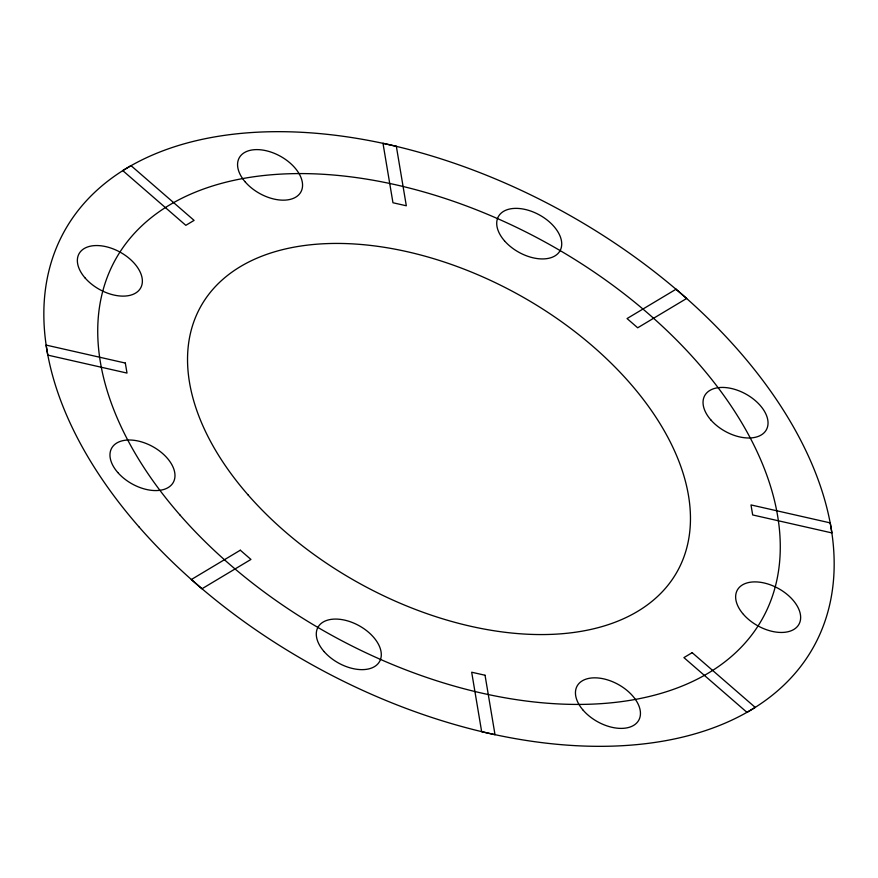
<?xml version="1.0" encoding="UTF-8"?>
<svg xmlns="http://www.w3.org/2000/svg" width="878" height="878" viewBox="0 0 878 878"><rect width="100%" height="100%" fill="white"/><g stroke="black" fill="none" stroke-linecap="round" stroke-linejoin="round"><path stroke-width="1.32" d="M131.009 165.635L122.744 170.584L185.829 225.328L194.082 220.389L131.009 165.635M240.309 550.21L191.327 579.546L201.962 588.776L250.943 559.44L240.309 550.21M676.038 289.224L627.057 318.56L637.691 327.79L686.673 298.454L676.038 289.224M692.171 652.672L683.918 657.611L746.991 712.365L755.256 707.416L692.171 652.672M396.34 146.319L382.984 143.29L392.96 202.752L406.316 205.781L396.34 146.319M125.324 363.053L46.084 345.076L47.763 355.107L127.003 373.073L125.324 363.053M830.237 522.893L750.997 504.927L752.676 514.947L831.916 532.924L830.237 522.893M485.04 675.248L471.684 672.219L481.66 731.681L495.016 734.71L485.04 675.248M248.013 494.852A272.619 164.823 29 0 0 676.159 573.389A272.619 164.823 29 0 0 392.828 248.759A272.619 164.823 29 0 0 248.013 494.852M138.878 526.767A428.398 259.01 29 0 0 811.689 650.192A428.398 259.01 29 0 0 366.433 140.041A428.398 259.01 29 0 0 138.878 526.767M179.803 514.804A369.978 223.692 29 0 0 760.864 621.394A369.978 223.692 29 0 0 376.333 180.813A369.978 223.692 29 0 0 179.803 514.804M583.255 710.335A35.241 21.313 29 0 0 638.602 720.487A35.241 21.313 29 0 0 601.979 678.518A35.241 21.313 29 0 0 583.255 710.335M743.446 614.391A35.241 21.313 29 0 0 798.804 624.543A35.241 21.313 29 0 0 762.17 582.575A35.241 21.313 29 0 0 743.446 614.391M710.84 419.925A35.241 21.313 29 0 0 766.187 430.088A35.241 21.313 29 0 0 729.552 388.109A35.241 21.313 29 0 0 710.84 419.925M504.521 240.868A35.241 21.313 29 0 0 559.879 251.02A35.241 21.313 29 0 0 523.244 209.052A35.241 21.313 29 0 0 504.521 240.868M245.368 182.108A35.241 21.313 29 0 0 300.715 192.26A35.241 21.313 29 0 0 264.08 150.292A35.241 21.313 29 0 0 245.368 182.108M85.166 278.052A35.241 21.313 29 0 0 140.524 288.204A35.241 21.313 29 0 0 103.889 246.235A35.241 21.313 29 0 0 85.166 278.052M117.784 472.518A35.241 21.313 29 0 0 173.131 482.67A35.241 21.313 29 0 0 136.507 440.69A35.241 21.313 29 0 0 117.784 472.518M324.092 651.575A35.241 21.313 29 0 0 379.45 661.727A35.241 21.313 29 0 0 342.815 619.758A35.241 21.313 29 0 0 324.092 651.575"/></g></svg>
